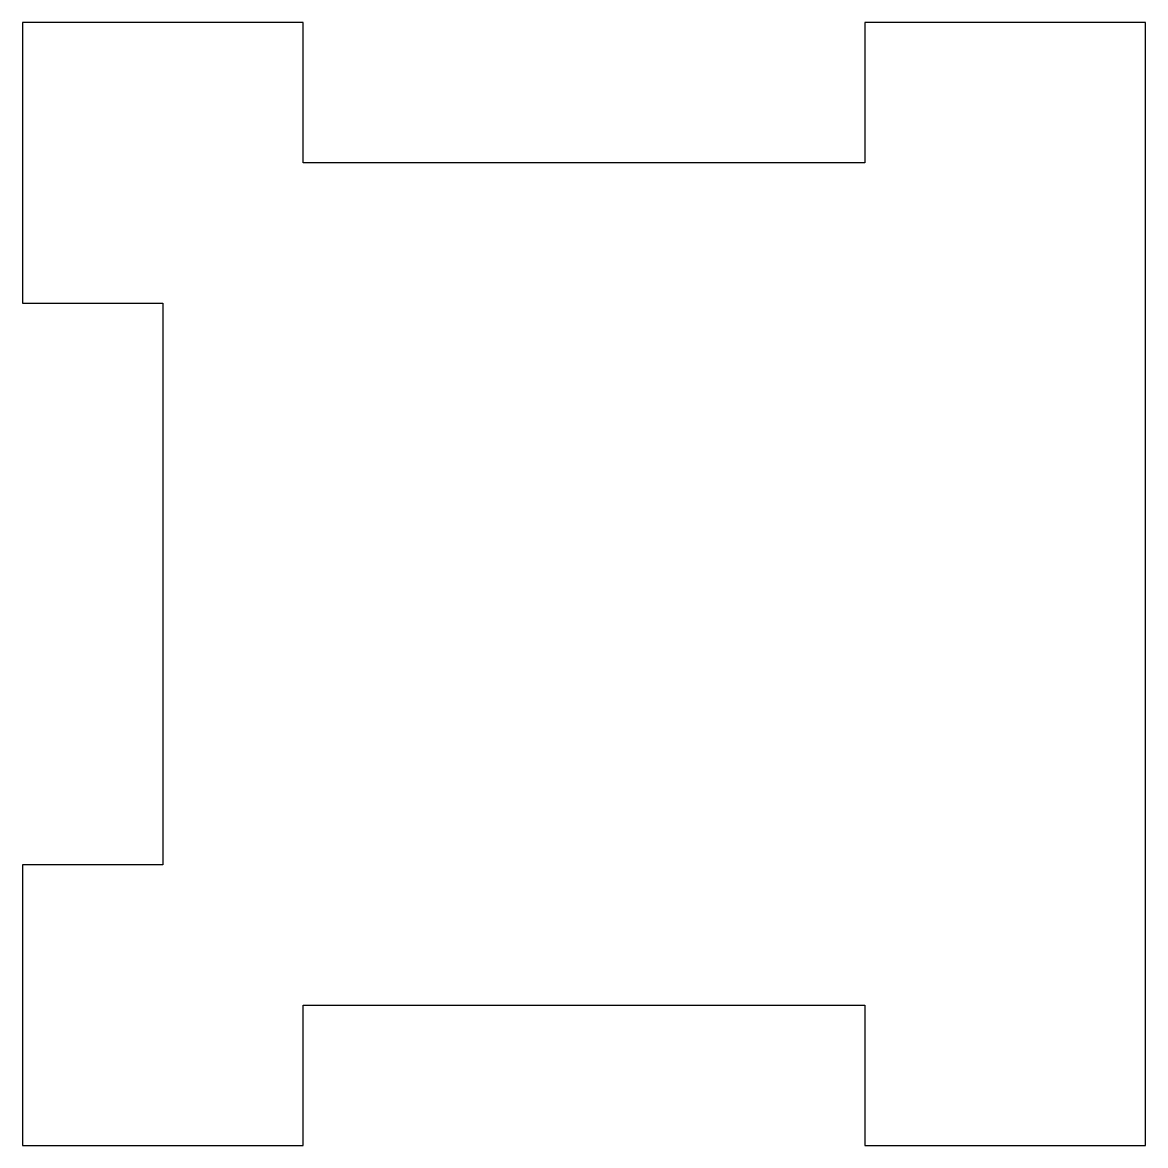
# Model space of a CAD drawing. Header units: inches. Extents: x -0.5 to 0.5, y -0.5 to 0.5.
import ezdxf

# ---------------------------------------------------------------- set-up
doc = ezdxf.new("R2010")
doc.units = ezdxf.units.IN
doc.header["$MEASUREMENT"] = 0

msp = doc.modelspace()

# ---------------------------------------------------------------- linework, layer by layer
msp.add_lwpolyline([(0.5, -0.5), (0.5, 0.5), (0.25, 0.5), (0.25, 0.375), (-0.25, 0.375), (-0.25, 0.5), (-0.5, 0.5), (-0.5, 0.25), (-0.375, 0.25), (-0.375, -0.25), (-0.5, -0.25), (-0.5, -0.5), (-0.25, -0.5), (-0.25, -0.375), (0.25, -0.375), (0.25, -0.5)], close=True)

doc.saveas('drawing.dxf')
